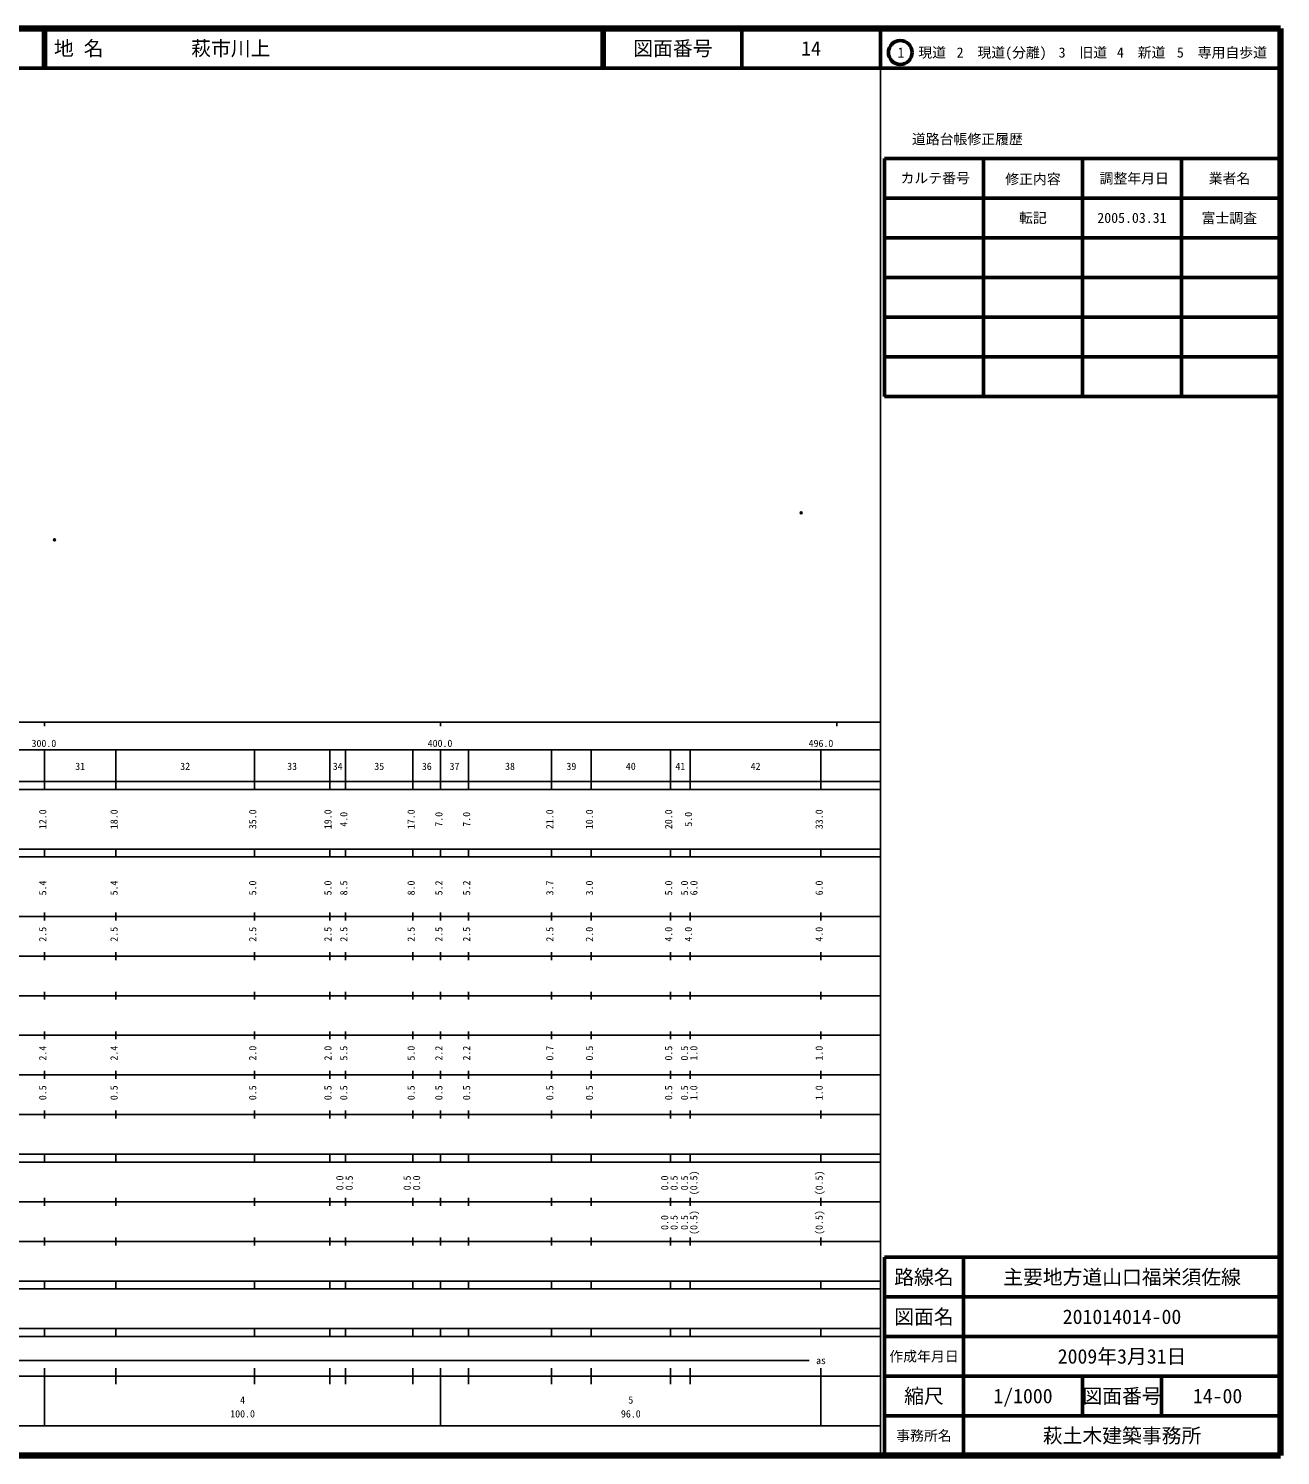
# Model space of a CAD drawing. Units: millimetres on the paper. Extents: x 40 to 680, y 20 to 380.
# Drawn here: x 364 to 680, y 20 to 380 of the extents above; entities that cross this region are included whole.
import ezdxf
from ezdxf.enums import TextEntityAlignment as Align

# ---------------------------------------------------------------- set-up
doc = ezdxf.new("R2010")
doc.units = ezdxf.units.MM
doc.header["$PDMODE"] = 32
doc.header["$PDSIZE"] = 0.5
doc.layers.add('M-OTRS', color=6, linetype='Continuous')
doc.layers.add('M-TTL-TXT', color=7, linetype='Continuous')
for name, color, linetype, lineweight in [('M-TTL', 2, 'Continuous', 140), ('M-TTL-BAND', 7, 'Continuous', 25), ('M-TTL-FRAM', 2, 'Continuous', 50), ('M-TTL-LINE', 7, 'Continuous', 50)]:
    doc.layers.add(name, color=color, linetype=linetype, lineweight=lineweight)
doc.styles.add('ＭＳ ゴシック', font='')
doc.styles.get('ＭＳ ゴシック').set_extended_font_data('MS Gothic')

msp = doc.modelspace()

# ---------------------------------------------------------------- linework, layer by layer
at = {"layer": 'M-OTRS'}
for p in [(559.009, 257.849), (370.526, 251.037)]:
    msp.add_point(p, dxfattribs=at)
at = {"layer": 'M-TTL'}
for p, q in [((680, 380), (40, 380)), ((680, 20), (680, 380)), ((40, 20), (680, 20))]:
    msp.add_line(p, q, dxfattribs=at)
at = {"layer": 'M-TTL-BAND'}
for p, q in [((579, 20), (579, 370)), ((40, 205), (579, 205)), ((368, 205), (368, 204)), ((468, 205), (468, 204)), ((568, 205), (568, 204)), ((68, 198), (579, 198)), ((368, 188), (368, 198)), ((386, 188), (386, 198)), ((421, 188), (421, 198)), ((440, 188), (440, 198)), ((444, 188), (444, 198)), ((461, 188), (461, 198)), ((468, 188), (468, 198)), ((475, 188), (475, 198)), ((496, 188), (496, 198)), ((506, 188), (506, 198)), ((526, 188), (526, 198)), ((531, 188), (531, 198)), ((564, 188), (564, 198)), ((40, 190), (579, 190)), ((40, 188), (579, 188)), ((40, 173), (579, 173)), ((368, 171), (368, 173)), ((386, 171), (386, 173)), ((421, 171), (421, 173)), ((440, 171), (440, 173)), ((444, 171), (444, 173)), ((461, 171), (461, 173)), ((468, 171), (468, 173)), ((475, 171), (475, 173)), ((496, 171), (496, 173)), ((506, 171), (506, 173)), ((526, 171), (526, 173)), ((531, 171), (531, 173)), ((564, 171), (564, 173)), ((40, 171), (579, 171)), ((40, 156), (579, 156)), ((368, 155), (368, 157)), ((386, 155), (386, 157)), ((421, 155), (421, 157)), ((440, 155), (440, 157)), ((444, 155), (444, 157)), ((461, 155), (461, 157)), ((468, 155), (468, 157)), ((475, 155), (475, 157)), ((496, 155), (496, 157)), ((506, 155), (506, 157)), ((526, 155), (526, 157)), ((531, 155), (531, 157)), ((564, 155), (564, 157)), ((46, 146), (579, 146)), ((368, 145), (368, 147)), ((386, 145), (386, 147)), ((421, 145), (421, 147)), ((440, 145), (440, 147)), ((444, 145), (444, 147)), ((461, 145), (461, 147)), ((468, 145), (468, 147)), ((475, 145), (475, 147)), ((496, 145), (496, 147)), ((506, 145), (506, 147)), ((526, 145), (526, 147)), ((531, 145), (531, 147)), ((564, 145), (564, 147)), ((368, 135), (368, 137)), ((386, 135), (386, 137)), ((421, 135), (421, 137)), ((440, 135), (440, 137)), ((444, 135), (444, 137)), ((461, 135), (461, 137)), ((468, 135), (468, 137)), ((475, 135), (475, 137)), ((496, 135), (496, 137)), ((506, 135), (506, 137)), ((526, 135), (526, 137)), ((531, 135), (531, 137)), ((564, 135), (564, 137)), ((52, 136), (579, 136)), ((46, 126), (579, 126)), ((368, 125), (368, 127)), ((386, 125), (386, 127)), ((421, 125), (421, 127)), ((440, 125), (440, 127)), ((444, 125), (444, 127)), ((461, 125), (461, 127)), ((468, 125), (468, 127)), ((475, 125), (475, 127)), ((496, 125), (496, 127)), ((506, 125), (506, 127)), ((526, 125), (526, 127)), ((531, 125), (531, 127)), ((564, 125), (564, 127)), ((52, 116), (579, 116)), ((368, 115), (368, 117)), ((386, 115), (386, 117)), ((421, 115), (421, 117)), ((440, 115), (440, 117)), ((444, 115), (444, 117)), ((461, 115), (461, 117)), ((468, 115), (468, 117)), ((475, 115), (475, 117)), ((496, 115), (496, 117)), ((506, 115), (506, 117)), ((526, 115), (526, 117)), ((531, 115), (531, 117)), ((564, 115), (564, 117)), ((46, 106), (579, 106)), ((368, 105), (368, 107)), ((386, 105), (386, 107)), ((421, 105), (421, 107)), ((440, 105), (440, 107)), ((444, 105), (444, 107)), ((461, 105), (461, 107)), ((468, 105), (468, 107)), ((475, 105), (475, 107)), ((496, 105), (496, 107)), ((506, 105), (506, 107)), ((526, 105), (526, 107)), ((531, 105), (531, 107)), ((564, 105), (564, 107)), ((40, 96), (579, 96)), ((40, 94), (579, 94)), ((368, 94), (368, 96)), ((386, 94), (386, 96)), ((421, 94), (421, 96)), ((440, 94), (440, 96)), ((444, 94), (444, 96)), ((461, 94), (461, 96)), ((468, 94), (468, 96)), ((475, 94), (475, 96)), ((496, 94), (496, 96)), ((506, 94), (506, 96)), ((526, 94), (526, 96)), ((531, 94), (531, 96)), ((564, 94), (564, 96)), ((49, 84), (579, 84)), ((368, 83), (368, 85)), ((386, 83), (386, 85)), ((421, 83), (421, 85)), ((440, 83), (440, 85)), ((444, 83), (444, 85)), ((461, 83), (461, 85)), ((468, 83), (468, 85)), ((475, 83), (475, 85)), ((496, 83), (496, 85)), ((506, 83), (506, 85)), ((526, 83), (526, 85)), ((531, 83), (531, 85)), ((564, 83), (564, 85)), ((40, 74), (579, 74)), ((368, 73), (368, 75)), ((386, 73), (386, 75)), ((421, 73), (421, 75)), ((440, 73), (440, 75)), ((444, 73), (444, 75)), ((461, 73), (461, 75)), ((468, 73), (468, 75)), ((475, 73), (475, 75)), ((496, 73), (496, 75)), ((506, 73), (506, 75)), ((526, 73), (526, 75)), ((531, 73), (531, 75)), ((564, 73), (564, 75)), ((40, 64), (579, 64)), ((40, 62), (579, 62)), ((368, 62), (368, 64)), ((386, 62), (386, 64)), ((421, 62), (421, 64)), ((440, 62), (440, 64)), ((444, 62), (444, 64)), ((461, 62), (461, 64)), ((468, 62), (468, 64)), ((475, 62), (475, 64)), ((496, 62), (496, 64)), ((506, 62), (506, 64)), ((526, 62), (526, 64)), ((531, 62), (531, 64)), ((564, 62), (564, 64)), ((40, 52), (579, 52)), ((368, 50), (368, 52)), ((386, 50), (386, 52)), ((421, 50), (421, 52)), ((440, 50), (440, 52)), ((444, 50), (444, 52)), ((461, 50), (461, 52)), ((468, 50), (468, 52)), ((475, 50), (475, 52)), ((496, 50), (496, 52)), ((506, 50), (506, 52)), ((526, 50), (526, 52)), ((531, 50), (531, 52)), ((564, 50), (564, 52)), ((40, 50), (579, 50)), ((71, 44), (561, 44)), ((40, 40), (579, 40)), ((368, 27.5), (368, 42)), ((386, 38), (386, 42)), ((421, 38), (421, 42)), ((440, 38), (440, 42)), ((444, 38), (444, 42)), ((461, 38), (461, 42)), ((468, 27.5), (468, 42)), ((475, 38), (475, 42)), ((496, 38), (496, 42)), ((506, 38), (506, 42)), ((526, 38), (526, 42)), ((531, 38), (531, 42)), ((564, 27.5), (564, 42)), ((68, 27.5), (579, 27.5))]:
    msp.add_line(p, q, dxfattribs=at)
at = {"layer": 'M-TTL-FRAM'}
for p, q in [((580, 347.197), (580, 287.197)), ((580, 347.197), (680, 347.197)), ((580, 287.197), (680, 287.197)), ((680, 70), (580, 70)), ((580, 70), (580, 20))]:
    msp.add_line(p, q, dxfattribs=at)
at = {"layer": 'M-TTL-LINE'}
for p, q in [((367.75, 380), (367.75, 370)), ((368.25, 380), (368.25, 370)), ((508.747, 380), (508.747, 370)), ((509.247, 380), (509.247, 370)), ((543.997, 380), (543.997, 370)), ((579, 380), (579, 370)), ((40, 370), (680, 370)), ((605, 347.197), (605, 287.197)), ((630, 347.197), (630, 287.197)), ((655, 347.197), (655, 287.197)), ((580, 337.197), (680, 337.197)), ((580, 327.197), (680, 327.197)), ((580, 317.197), (680, 317.197)), ((580, 307.197), (680, 307.197)), ((580, 297.197), (680, 297.197)), ((600, 70), (600, 20)), ((680, 60), (580, 60)), ((680, 50), (580, 50)), ((680, 40), (580, 40)), ((630, 40), (630, 30)), ((650, 40), (650, 30)), ((680, 30), (580, 30))]:
    msp.add_line(p, q, dxfattribs=at)
msp.add_circle((584.031, 373.958), 3, dxfattribs=at)

# ---------------------------------------------------------------- texts
at = {"layer": 'M-TTL-BAND', "style": 'ＭＳ ゴシック'}
for s, p in [('300.0', (367.844, 198.195)), ('400.0', (467.844, 198.195)), ('496.0', (564, 198.195)), ('31', (377, 192.405)), ('32', (403.5, 192.405)), ('33', (430.5, 192.405)), ('34', (442, 192.405)), ('35', (452.5, 192.405)), ('36', (464.5, 192.405)), ('37', (471.5, 192.405)), ('38', (485.5, 192.405)), ('39', (501, 192.405)), ('40', (516, 192.405)), ('41', (528.5, 192.405)), ('42', (547.5, 192.405)), ('as', (564, 42.5)), ('4', (418, 32.523)), ('5', (516, 32.523)), ('100.0', (418, 29.033)), ('96.0', (516, 29.033))]:
    msp.add_text(s, height=1.833, dxfattribs=at).set_placement(p, align=Align.BOTTOM_CENTER)
for s, p in [('12.0', (369, 180.5)), ('18.0', (387, 180.5)), ('35.0', (422, 180.5)), ('19.0', (441, 180.5)), ('4.0', (445, 180.5)), ('17.0', (462, 180.5)), ('7.0', (469, 180.5)), ('7.0', (476, 180.5)), ('21.0', (497, 180.5)), ('10.0', (507, 180.5)), ('20.0', (527, 180.5)), ('5.0', (532, 180.5)), ('33.0', (565, 180.5)), ('5.4', (369, 163.174)), ('5.4', (387, 163.174)), ('5.0', (422, 163.174)), ('5.0', (441, 163.174)), ('8.5', (445, 163.174)), ('8.0', (462, 163.174)), ('5.2', (469, 163.174)), ('5.2', (476, 163.174)), ('3.7', (497, 163.174)), ('3.0', (507, 163.174)), ('5.0', (527, 163.174)), ('5.0', (531, 163.174)), ('6.0', (533.37, 163.174)), ('6.0', (565, 163.174)), ('2.5', (369, 151.5)), ('2.5', (387, 151.5)), ('2.5', (422, 151.5)), ('2.5', (441, 151.5)), ('2.5', (445, 151.5)), ('2.5', (462, 151.5)), ('2.5', (469, 151.5)), ('2.5', (476, 151.5)), ('2.5', (497, 151.5)), ('2.0', (507, 151.5)), ('4.0', (527, 151.5)), ('4.0', (532, 151.5)), ('4.0', (565, 151.5)), ('2.4', (369, 121.5)), ('2.4', (387, 121.5)), ('2.0', (422, 121.5)), ('2.0', (441, 121.5)), ('5.5', (445, 121.5)), ('5.0', (462, 121.5)), ('2.2', (469, 121.5)), ('2.2', (476, 121.5)), ('0.7', (497, 121.5)), ('0.5', (507, 121.5)), ('0.5', (527, 121.5)), ('0.5', (531, 121.5)), ('1.0', (533.37, 121.5)), ('1.0', (565, 121.5)), ('0.5', (369, 111.5)), ('0.5', (387, 111.5)), ('0.5', (422, 111.5)), ('0.5', (441, 111.5)), ('0.5', (445, 111.5)), ('0.5', (462, 111.5)), ('0.5', (469, 111.5)), ('0.5', (476, 111.5)), ('0.5', (497, 111.5)), ('0.5', (507, 111.5)), ('0.5', (527, 111.5)), ('0.5', (531, 111.5)), ('1.0', (533.37, 111.5)), ('1.0', (565, 111.5)), ('0.0', (444, 88.764)), ('0.5', (446.37, 88.764)), ('0.5', (461, 88.764)), ('0.0', (463.37, 88.764)), ('0.0', (526, 88.764)), ('0.5', (528.37, 88.764)), ('0.5', (531, 88.764)), ('(0.5)', (533.37, 88.764)), ('(0.5)', (565, 88.764)), ('0.0', (526, 78.764)), ('0.5', (528.37, 78.764)), ('0.5', (531, 78.764)), ('(0.5)', (533.37, 78.764)), ('(0.5)', (565, 78.764))]:
    msp.add_text(s, height=1.833, rotation=90, dxfattribs=at).set_placement(p, align=Align.BOTTOM_CENTER)
at = {"layer": 'M-TTL-TXT', "style": 'ＭＳ ゴシック'}
for s, p in [('地 名', (370.38, 375)), ('萩市川上', (405.024, 375))]:
    msp.add_text(s, height=3.666, dxfattribs=at).set_placement(p, align=Align.MIDDLE_LEFT)
for s, height, p in [('図面番号', 3.666, (526.622, 375)), ('14', 3.666, (561.497, 375)), ('1\u3000現道', 2.566, (589.448, 373.958)), ('2\u3000現道(分離)', 2.566, (609.619, 373.958)), ('3\u3000旧道', 2.566, (630.121, 373.958)), ('4\u3000新道', 2.566, (644.824, 373.958)), ('5\u3000専用自歩道', 2.566, (665.228, 373.958)), ('道路台帳修正履歴', 2.566, (600.968, 352.113)), ('カルテ番号', 2.566, (592.839, 342.277)), ('修正内容', 2.566, (617.509, 342.023)), ('調整年月日', 2.566, (643.089, 342.197)), ('業者名', 2.566, (667.134, 342.197)), ('転記', 2.566, (617.5, 332.245)), ('2005.03.31', 2.566, (642.5, 332.245)), ('富士調査', 2.566, (667.077, 332.189)), ('路線名', 3.666, (590, 65)), ('路線名', 3.666, (590, 65)), ('主要地方道山口福栄須佐線', 3.666, (640, 65)), ('図面名', 3.666, (590, 55)), ('図面名', 3.666, (590, 55)), ('201014014-00', 3.666, (640, 55)), ('2009年3月31日', 3.666, (640, 45)), ('作成年月日', 2.566, (590, 45)), ('作成年月日', 2.566, (590, 45)), ('縮尺', 3.666, (590, 35)), ('縮尺', 3.666, (590, 35)), ('1/1000', 3.666, (615, 35)), ('図面番号', 3.666, (640, 35)), ('図面番号', 3.666, (640, 35)), ('14-00', 3.666, (664.125, 35)), ('事務所名', 2.566, (590, 25)), ('事務所名', 2.566, (590, 25)), ('萩土木建築事務所', 3.666, (640, 25))]:
    msp.add_text(s, height=height, dxfattribs=at).set_placement(p, align=Align.MIDDLE_CENTER)

doc.saveas('drawing.dxf')
